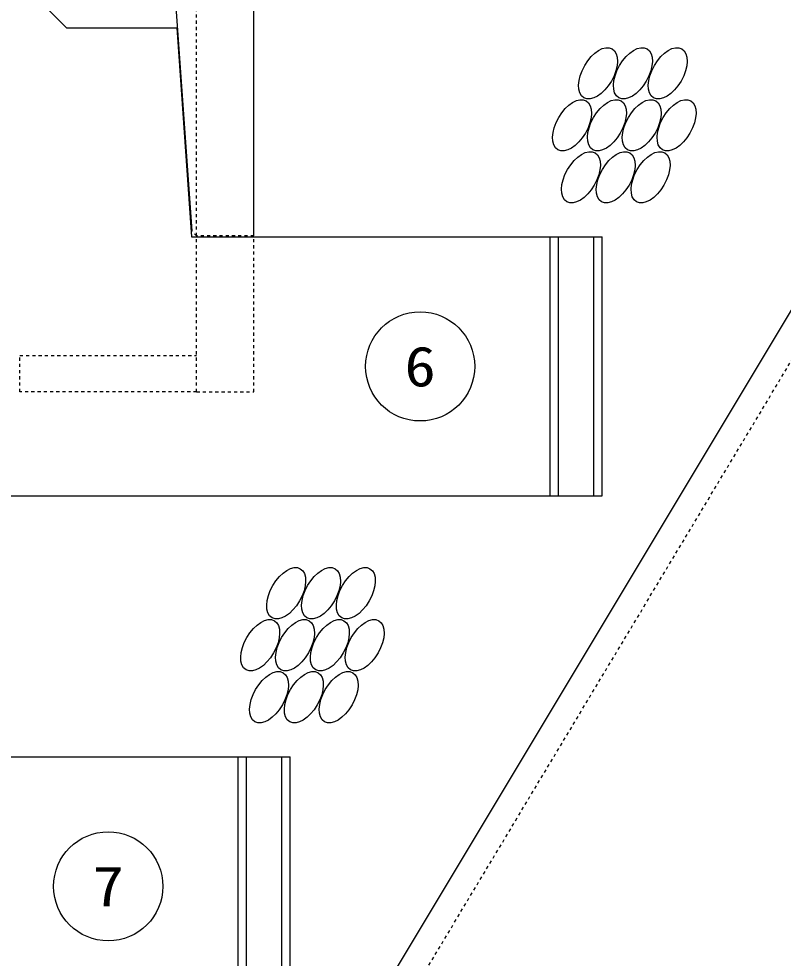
# Model space of a CAD drawing. Units: millimetres at full size; details may follow other scales. Extents: x 0 to 25230, y 0 to 17820.
# Drawn here: x 9743 to 11213, y 5531 to 7338 of the extents above; entities that cross this region are included whole.
import ezdxf
from ezdxf.enums import TextEntityAlignment as Align

# ---------------------------------------------------------------- set-up
doc = ezdxf.new("R2010")
doc.units = ezdxf.units.MM
doc.linetypes.add('DASHED_SPACED', pattern=[12, 6, -6])
doc.layers.add('D-STR-STRn', color=2, linetype='Continuous', lineweight=25)
doc.layers.add('D-STR-TXT', color=7, linetype='Continuous', lineweight=25)
doc.styles.add('ＭＳ ゴシック', font='')
doc.styles.get('ＭＳ ゴシック').set_extended_font_data('MS Gothic')

# ---------------------------------------------------------------- blocks, each defined once
blk = doc.blocks.new('FD')
at = {"color": 1, "linetype": 'Continuous', "lineweight": 25}
for p, q in [((0, 0), (0, -1000)), ((120, 0), (0, 0)), ((9, 0), (9, -1000)), ((75, 0), (75, -250)), ((100, 0), (100, -1000)), ((120, 0), (220, -100)), ((0, -10.13), (-15.285, -22.432)), ((-30.886, -27.067), (-35, -35.204)), ((-35, -35.204), (-35, -211.387)), ((-15.285, -22.432), (-30.886, -27.067)), ((220, -100), (432, -100)), ((432, -100), (460, -502)), ((-35, -211.387), (-26.184, -248.732)), ((-26.184, -248.732), (-26.455, -269.414)), ((9, -250), (75, -250)), ((-35, -288.613), (-26.455, -269.414)), ((-35, -458.842), (-35, -288.613)), ((-28.543, -485.4), (-35, -458.842)), ((-20.541, -493.399), (-28.543, -485.4)), ((-5, -500), (-20.541, -493.399)), ((-5, -500), (-20.541, -506.601)), ((460, -502), (1250, -502)), ((1150, -1000), (1150, -502)), ((1166, -1000), (1166, -502)), ((1234, -1000), (1234, -502)), ((1250, -1000), (1250, -502)), ((-35, -541.158), (-28.543, -514.6)), ((-20.541, -506.601), (-28.543, -514.6)), ((-35, -541.158), (-35, -711.387)), ((-35, -711.387), (-26.455, -730.586)), ((-26.455, -730.586), (-0.905, -748.147)), ((-26.455, -769.414), (-0.905, -751.853)), ((-0.905, -748.147), (0, -750)), ((-0.905, -751.853), (0, -750)), ((75, -750), (9, -750)), ((75, -750), (75, -1000)), ((-35, -788.613), (-26.455, -769.414)), ((-35, -958.842), (-35, -788.613)), ((-27.994, -970.043), (-35, -958.842)), ((-8.444, -978.764), (-27.994, -970.043)), ((0, -989.909), (-8.444, -978.764)), ((0, -1000), (1250, -1000))]:
    blk.add_line(p, q, dxfattribs=at)
blk = doc.blocks.new('GA-6')
at = {"color": 2, "linetype": 'Continuous', "lineweight": 25}
for p, q in [((120, 502), (-34, 502)), ((-34, 502), (1, 11)), ((120, 2), (120, 502))]:
    blk.add_line(p, q, dxfattribs=at)
at = {"color": 2, "linetype": 'DASHED_SPACED', "lineweight": 25}
for p, q in [((10, -298), (10, 502)), ((10, 2), (1, 11)), ((120, 2), (10, 2)), ((120, -298), (120, 2)), ((-330, -228), (10, -228)), ((-330, -298), (-330, -228)), ((10, -298), (-330, -298)), ((10, -298), (120, -298))]:
    blk.add_line(p, q, dxfattribs=at)

msp = doc.modelspace()

# ---------------------------------------------------------------- linework, layer by layer
at = {"layer": 'D-STR-STRn', "color": 1}
msp.add_lwpolyline([(9815, 4420), (14015, 11420), (14015, 12420)], dxfattribs=at)
at = {"layer": 'D-STR-STRn', "linetype": 'DASHED_SPACED'}
msp.add_lwpolyline([(9865, 4406.151), (14065, 11406.151), (14065, 12420)], dxfattribs=at)
at = {"layer": 'D-STR-STRn'}
for centre in [(10857.289, 7232.73), (10924.289, 7232.73), (10991.289, 7232.73), (10807.289, 7132.73), (10874.289, 7132.73), (10941.289, 7132.73), (11008.289, 7132.73), (10824.289, 7032.73), (10891.289, 7032.73), (10958.289, 7032.73), (10257.289, 6232.73), (10324.289, 6232.73), (10391.289, 6232.73), (10207.289, 6132.73), (10274.289, 6132.73), (10341.289, 6132.73), (10408.289, 6132.73), (10224.289, 6032.73), (10291.289, 6032.73), (10358.289, 6032.73)]:
    msp.add_ellipse(centre, major_axis=(-27.222, -47.15), ratio=0.545455, dxfattribs=at)
at = {"layer": 'D-STR-TXT'}
for centre in [(10515, 6669), (9915, 5669)]:
    msp.add_circle(centre, 105, dxfattribs=at)

# ---------------------------------------------------------------- block references
at = {"layer": 'D-STR-STRn'}
for name, p in [('FD', (9615, 7420)), ('GA-6', (10075, 6918)), ('FD', (9015, 6420))]:
    msp.add_blockref(name, p, dxfattribs=at)

# ---------------------------------------------------------------- texts
at = {"layer": 'D-STR-TXT', "style": 'ＭＳ ゴシック', "width": 1.15}
for s, p in [('6', (10515, 6669)), ('7', (9915, 5669))]:
    msp.add_text(s, height=76.98, dxfattribs=at).set_placement(p, align=Align.MIDDLE_CENTER)

doc.saveas('drawing.dxf')
